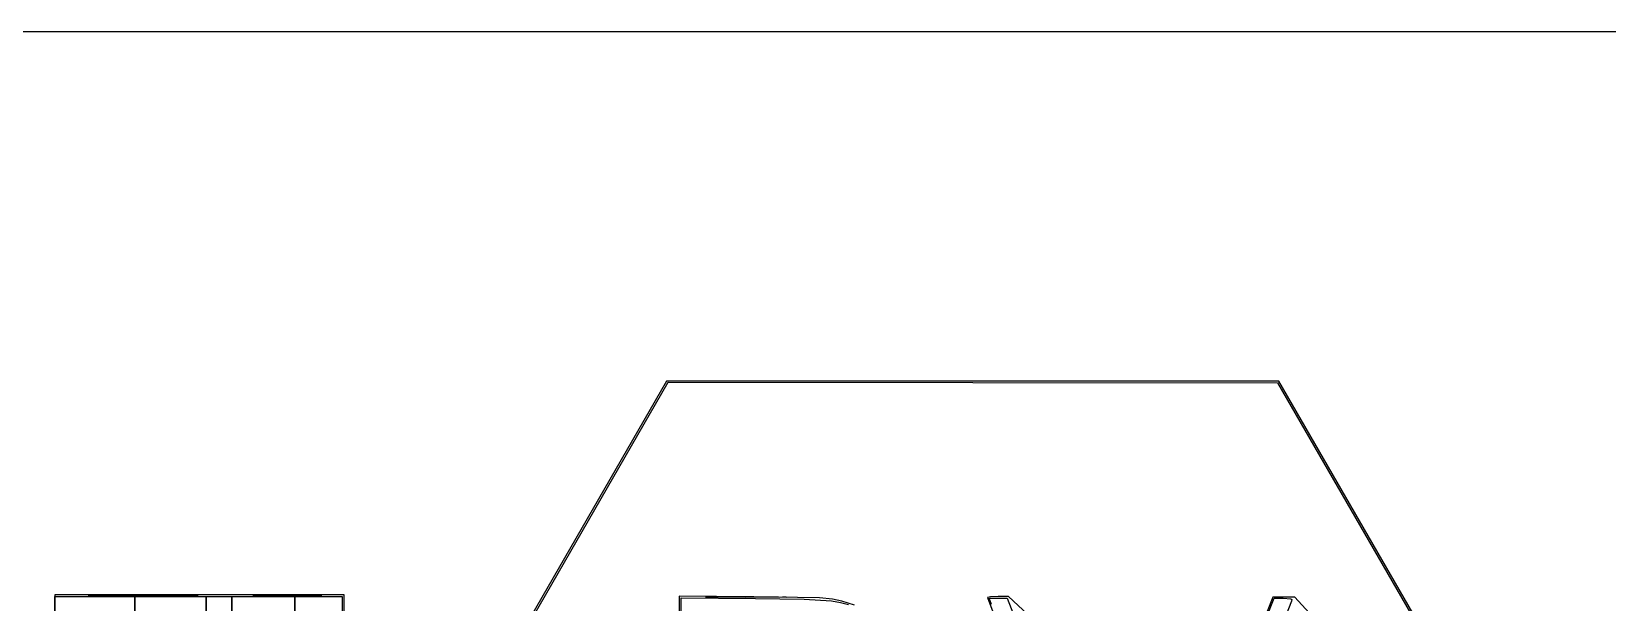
# Model space of a CAD drawing. Extents: x 0 to 1058, y 0 to 353.
# Drawn here: x 542.4 to 869, y 234.4 to 352.8 of the extents above; entities that cross this region are included whole.
import ezdxf

# ---------------------------------------------------------------- set-up
doc = ezdxf.new("R2010")
doc.units = 0

msp = doc.modelspace()

# ---------------------------------------------------------------- linework, layer by layer
at = {"layer": 'Layer 1'}
for p, q in [((529.167, 352.778), (1058.33, 352.778)), ((673.988, 280.282), (642.3526, 225.4321)), ((642.8139, 225.4452), (674.3346, 280.1055)), ((737.425, 280.282), (673.988, 280.282)), ((674.3346, 280.1055), (737.4748, 280.01722)), ((687.16706, 280.324816), (687.216397, 280.333115)), ((687.476714, 280.316983), (687.16706, 280.324816)), ((687.216397, 280.333115), (691.18, 280.37)), ((689.137725, 280.302911), (687.476714, 280.316983)), ((708.3779, 280.27501), (689.137725, 280.302911)), ((691.18, 280.37), (725.5758, 280.37)), ((691.18, 280.37), (691.18, 280.37)), ((727.618052, 280.302915), (708.3779, 280.27501)), ((725.5758, 280.37), (729.539381, 280.333119)), ((729.279061, 280.316988), (727.618052, 280.302915)), ((729.588716, 280.32482), (729.279061, 280.316988)), ((729.539381, 280.333119), (729.588716, 280.32482)), ((800.862, 280.282), (737.425, 280.282)), ((737.4748, 280.01722), (800.615, 279.92894)), ((753.802577, 280.324245), (753.834067, 280.332647)), ((754.072446, 280.316315), (753.802577, 280.324245)), ((753.834067, 280.332647), (757.1231, 280.369996)), ((755.486363, 280.302069), (754.072446, 280.316315)), ((771.7015, 280.273846), (755.486363, 280.302069)), ((757.123, 280.37), (786.0508, 280.370046)), ((757.1231, 280.369996), (757.123, 280.37)), ((787.849296, 280.302127), (771.7015, 280.273846)), ((786.0508, 280.370046), (789.428756, 280.33271)), ((789.229276, 280.316377), (787.849296, 280.302127)), ((789.480257, 280.324308), (789.229276, 280.316377)), ((789.428756, 280.33271), (789.480257, 280.324308)), ((800.615, 279.92894), (831.924, 225.778)), ((832.2763, 225.9538), (800.862, 280.282)), ((577.144, 236.009), (547.158, 236.009)), ((547.158, 236.009), (547.158, 231.952)), ((547.158, 231.952), (547.158, 235.656)), ((547.158, 235.656), (555.449, 235.656)), ((554.107743, 235.881116), (556.24197, 235.92)), ((554.24791, 235.864105), (554.107743, 235.881116)), ((555.142291, 235.849264), (554.24791, 235.864105)), ((565.50238, 235.81983), (555.142291, 235.849264)), ((555.449, 235.656), (563.739, 235.656)), ((556.24197, 235.92), (556.242, 235.92)), ((556.242, 235.92), (574.7628, 235.92)), ((563.739, 235.656), (563.739, 231.952)), ((563.739, 231.952), (563.739, 235.656)), ((563.739, 235.656), (571.147, 235.656)), ((575.862474, 235.849252), (565.50238, 235.81983)), ((571.147, 235.656), (578.556, 235.656)), ((574.7628, 235.92), (576.897037, 235.881103)), ((576.756864, 235.864092), (575.862474, 235.849252)), ((576.897037, 235.881103), (576.756864, 235.864092)), ((607.131, 236.009), (577.144, 236.009)), ((578.556, 235.656), (578.556, 172.509)), ((578.556, 172.509), (578.556, 235.656)), ((578.556, 235.656), (581.201, 235.656)), ((581.201, 235.656), (583.847, 235.656)), ((583.847, 235.656), (583.847, 231.952)), ((583.847, 231.952), (583.847, 235.656)), ((583.847, 235.656), (590.374, 235.656)), ((588.21757, 235.878829), (589.60203, 235.92)), ((588.286897, 235.860812), (588.21757, 235.878829)), ((588.8327, 235.845086), (588.286897, 235.860812)), ((595.31227, 235.8138), (588.8327, 235.845086)), ((589.602, 235.92), (601.2437, 235.91975)), ((589.60203, 235.92), (589.602, 235.92)), ((590.374, 235.656), (596.9, 235.656)), ((601.856816, 235.844826), (595.31227, 235.8138)), ((596.9, 235.656), (596.9, 231.952)), ((596.9, 231.952), (596.9, 235.656)), ((596.9, 235.656), (601.839, 235.656)), ((601.2437, 235.91975), (602.542281, 235.87854)), ((601.839, 235.656), (606.778, 235.656)), ((602.542281, 235.87854), (601.856816, 235.844826)), ((606.778, 235.656), (606.778, 231.952)), ((607.131, 231.952), (607.131, 236.009)), ((692.06167, 235.57171), (676.62767, 235.70204)), ((676.62767, 235.70204), (676.628, 172.204)), ((676.981, 172.179), (676.981, 235.35)), ((676.981, 235.35), (692.415, 235.21759)), ((682.029725, 235.52636), (683.59483, 235.56672)), ((682.132517, 235.508716), (682.029725, 235.52636)), ((682.788403, 235.493329), (682.132517, 235.508716)), ((690.3858, 235.46283), (682.788403, 235.493329)), ((683.59478, 235.56672), (697.17678, 235.56672)), ((683.59483, 235.56672), (683.59478, 235.56672)), ((697.983203, 235.493362), (690.3858, 235.46283)), ((705.669221, 235.347285), (692.06167, 235.57171)), ((692.415, 235.21759), (702.484066, 235.091536)), ((697.17678, 235.56672), (698.741884, 235.526398)), ((698.639089, 235.508756), (697.983203, 235.493362)), ((698.741884, 235.526398), (698.639089, 235.508756)), ((708.393417, 235.097897), (705.669221, 235.347285)), ((741.128139, 235.583085), (740.48046, 235.41778)), ((740.48046, 235.41778), (743.80878, 226.68653)), ((740.8651, 235.30288), (742.707, 235.303)), ((741.34396, 233.97997), (740.8651, 235.30288)), ((742.68532, 235.6466), (741.128139, 235.583085)), ((744.89018, 235.6376), (742.68532, 235.6466)), ((742.707, 235.303), (744.549, 235.303)), ((744.549, 235.303), (758.2771, 200.5544)), ((764.75898, 217.1257), (744.89018, 235.6376)), ((786.1987, 200.5513), (799.9236, 235.2968)), ((799.648, 235.479), (792.37743, 217.0502)), ((801.945, 235.479), (799.648, 235.479)), ((799.9236, 235.2968), (801.81682, 235.2998)), ((801.81682, 235.2998), (803.346015, 235.193471)), ((804.2406, 235.4794), (801.945, 235.479)), ((821.6611, 216.5876), (804.2406, 235.4794)), ((702.484066, 235.091536), (708.188525, 234.760976)), ((708.188525, 234.760976), (710.0709, 234.437062)), ((710.31797, 234.66131), (708.393417, 235.097897)), ((710.0709, 234.437062), (711.662372, 233.963686)), ((712.935764, 233.829983), (710.31797, 234.66131)), ((803.54144, 234.68557), (788.68364, 197.17847)), ((803.346015, 235.193471), (803.562949, 235.006584)), ((803.562949, 235.006584), (803.54144, 234.68557))]:
    msp.add_line(p, q, dxfattribs=at)

doc.saveas('drawing.dxf')
